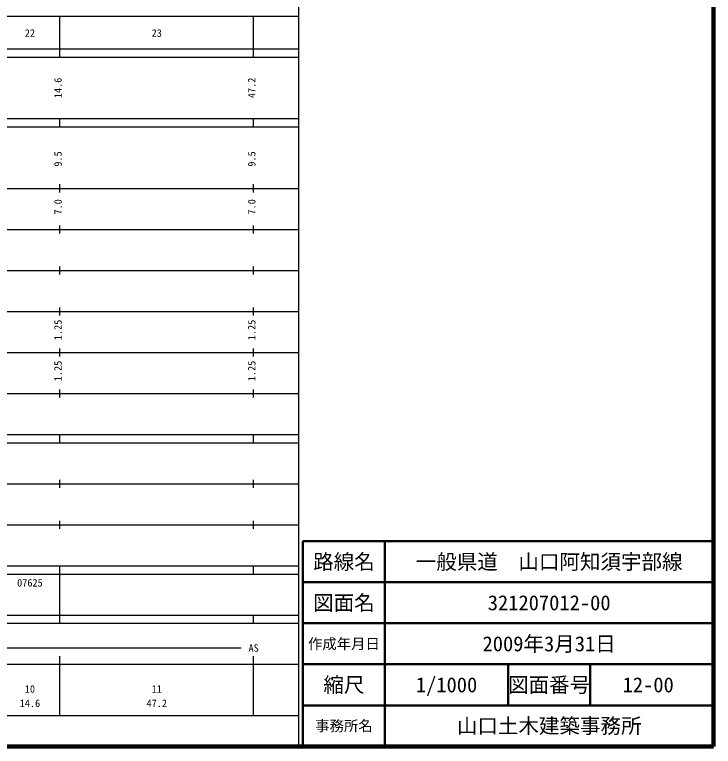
# Model space of a CAD drawing. Units: millimetres on the paper, enlarged 1000 times. Extents: x 40000 to 680000, y 20000 to 380000.
# Drawn here: x 509776 to 680000, y 20000 to 198357 of the extents above; entities that cross this region are included whole.
import ezdxf
from ezdxf.enums import TextEntityAlignment as Align

# ---------------------------------------------------------------- set-up
doc = ezdxf.new("R2010")
doc.units = ezdxf.units.MM
doc.header["$LTSCALE"] = 1000
for name, color, linetype, lineweight in [('M-TTL', 2, 'Continuous', 140), ('M-TTL-BAND', 7, 'Continuous', 25), ('M-TTL-FRAM', 2, 'Continuous', 50), ('M-TTL-LINE', 7, 'Continuous', 50)]:
    doc.layers.add(name, color=color, linetype=linetype, lineweight=lineweight)
doc.layers.add('M-TTL-TXT', color=7, linetype='Continuous')
doc.styles.add('ＭＳ ゴシック', font='')
doc.styles.get('ＭＳ ゴシック').set_extended_font_data('MS Gothic')

msp = doc.modelspace()

# ---------------------------------------------------------------- linework, layer by layer
at = {"layer": 'M-TTL'}
for p, q in [((680000, 20000), (680000, 380000)), ((40000, 20000), (680000, 20000))]:
    msp.add_line(p, q, dxfattribs=at)
at = {"layer": 'M-TTL-BAND'}
for p, q in [((579000, 20000), (579000, 370000)), ((68000, 198000), (579000, 198000)), ((520800, 188000), (520800, 198000)), ((568000, 188000), (568000, 198000)), ((40000, 190000), (579000, 190000)), ((40000, 188000), (579000, 188000)), ((40000, 173000), (579000, 173000)), ((520800, 171000), (520800, 173000)), ((568000, 171000), (568000, 173000)), ((40000, 171000), (579000, 171000)), ((520800, 155000), (520800, 157000)), ((568000, 155000), (568000, 157000)), ((40000, 156000), (579000, 156000)), ((520800, 145000), (520800, 147000)), ((568000, 145000), (568000, 147000)), ((46000, 146000), (579000, 146000)), ((52000, 136000), (579000, 136000)), ((520800, 135000), (520800, 137000)), ((568000, 135000), (568000, 137000)), ((520800, 125000), (520800, 127000)), ((568000, 125000), (568000, 127000)), ((46000, 126000), (579000, 126000)), ((52000, 116000), (579000, 116000)), ((520800, 115000), (520800, 117000)), ((568000, 115000), (568000, 117000)), ((46000, 106000), (579000, 106000)), ((520800, 105000), (520800, 107000)), ((568000, 105000), (568000, 107000)), ((40000, 96000), (579000, 96000)), ((520800, 94000), (520800, 96000)), ((568000, 94000), (568000, 96000)), ((40000, 94000), (579000, 94000)), ((49000, 84000), (579000, 84000)), ((520800, 83000), (520800, 85000)), ((568000, 83000), (568000, 85000)), ((520800, 73000), (520800, 75000)), ((568000, 73000), (568000, 75000)), ((40000, 74000), (579000, 74000)), ((40000, 64000), (579000, 64000)), ((520800, 62000), (520800, 64000)), ((568000, 62000), (568000, 64000)), ((40000, 62000), (579000, 62000)), ((520800, 52000), (520800, 62000)), ((40000, 52000), (579000, 52000)), ((520800, 50000), (520800, 52000)), ((568000, 50000), (568000, 52000)), ((40000, 50000), (579000, 50000)), ((71000, 44000), (565000, 44000)), ((520800, 27500), (520800, 42000)), ((568000, 27500), (568000, 42000)), ((40000, 40000), (579000, 40000)), ((68000, 27500), (579000, 27500))]:
    msp.add_line(p, q, dxfattribs=at)
at = {"layer": 'M-TTL-FRAM'}
for p, q in [((680000, 70000), (580000, 70000)), ((580000, 70000), (580000, 20000))]:
    msp.add_line(p, q, dxfattribs=at)
at = {"layer": 'M-TTL-LINE'}
for p, q in [((600000, 70000), (600000, 20000)), ((680000, 60000), (580000, 60000)), ((680000, 50000), (580000, 50000)), ((680000, 40000), (580000, 40000)), ((630000, 40000), (630000, 30000)), ((650000, 40000), (650000, 30000)), ((680000, 30000), (580000, 30000))]:
    msp.add_line(p, q, dxfattribs=at)

# ---------------------------------------------------------------- texts
at = {"layer": 'M-TTL-BAND', "style": 'ＭＳ ゴシック'}
for s, p in [('22', (513500, 192405)), ('23', (544400, 192405)), ('07625', (513500, 58405)), ('AS', (568000, 42500)), ('10', (513500, 32523)), ('11', (544400, 32523)), ('14.6', (513500, 29033)), ('47.2', (544400, 29033))]:
    msp.add_text(s, height=1833, dxfattribs=at).set_placement(p, align=Align.BOTTOM_CENTER)
for s, p in [('14.6', (521800, 180500)), ('47.2', (569000, 180500)), ('9.5', (521800, 163174)), ('9.5', (569000, 163174)), ('7.0', (521800, 151500)), ('7.0', (569000, 151500)), ('1.25', (521800, 121500)), ('1.25', (569000, 121500)), ('1.25', (521800, 111500)), ('1.25', (569000, 111500))]:
    msp.add_text(s, height=1833, rotation=90, dxfattribs=at).set_placement(p, align=Align.BOTTOM_CENTER)
at = {"layer": 'M-TTL-TXT', "style": 'ＭＳ ゴシック'}
for s, height, p in [('路線名', 3666, (590000, 65000)), ('路線名', 3666, (590000, 65000)), ('一般県道\u3000山口阿知須宇部線', 3666, (640000, 65000)), ('図面名', 3666, (590000, 55000)), ('図面名', 3666, (590000, 55000)), ('321207012-00', 3666, (640000, 55000)), ('作成年月日', 2566, (590000, 45000)), ('作成年月日', 2566, (590000, 45000)), ('2009年3月31日', 3666, (640000, 45000)), ('縮尺', 3666, (590000, 35000)), ('縮尺', 3666, (590000, 35000)), ('1/1000', 3666, (615000, 35000)), ('図面番号', 3666, (640000, 35000)), ('図面番号', 3666, (640000, 35000)), ('12-00', 3666, (664125, 35000)), ('山口土木建築事務所', 3666, (640000, 25000)), ('事務所名', 2566, (590000, 25000)), ('事務所名', 2566, (590000, 25000))]:
    msp.add_text(s, height=height, dxfattribs=at).set_placement(p, align=Align.MIDDLE_CENTER)

doc.saveas('drawing.dxf')
